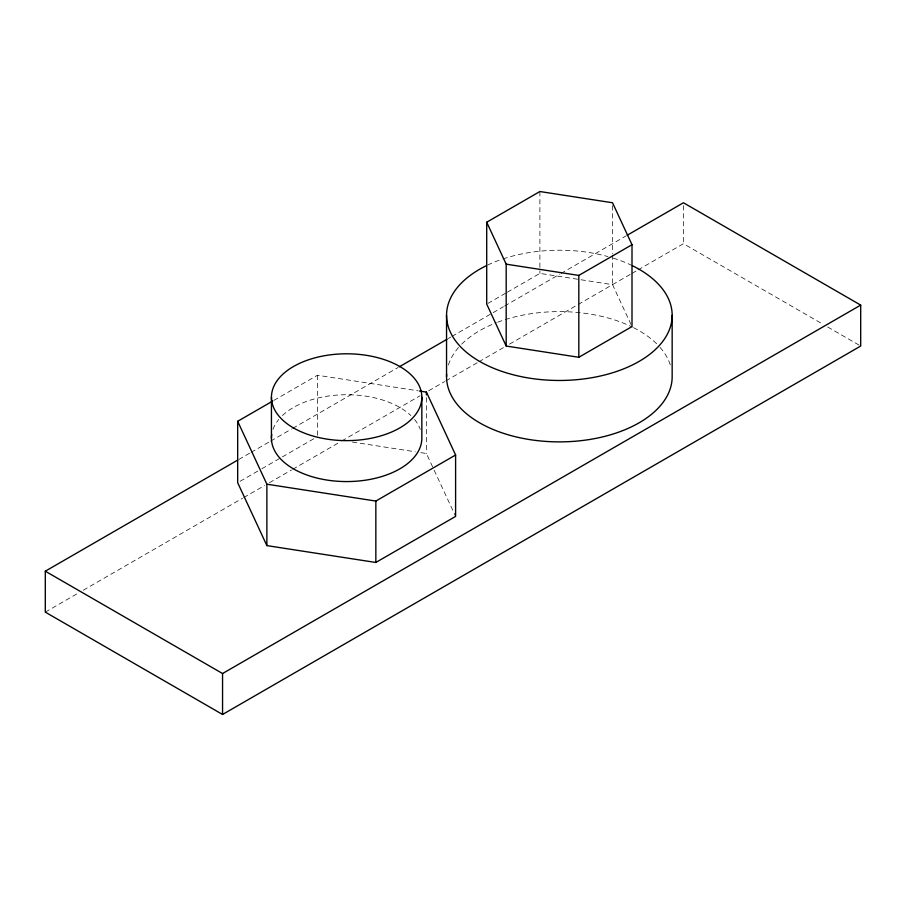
<?xml version="1.0" encoding="UTF-8"?>
<svg xmlns="http://www.w3.org/2000/svg" width="906" height="906" viewBox="0 0 906 906"><rect width="100%" height="100%" fill="white"/><g stroke="black" fill="none" stroke-linecap="round" stroke-linejoin="round"><path stroke-width="0.68" stroke-dasharray="4.53 3.4" d="M273.94 400.361L317.451 375.243L418.028 390.803M487.926 303.408L506.046 292.944M507.258 292.242L539.897 273.397L612.535 284.643L632.003 326.579M238.822 459.467L249.852 453.102M251.075 452.388L269.444 441.788M270.668 441.075L291.494 429.059M292.717 428.345L398.051 367.53M448.266 338.538L450.724 337.123M451.947 336.42L503.385 306.715M504.608 306.013L559.727 274.19M560.961 273.487L625.876 236.002M240.101 481.301L260.645 469.444M261.857 468.742L281.188 457.575M282.4 456.884L315.028 438.04M45.3 612.128L78.369 593.034M83.273 590.214L242.502 498.277M243.725 497.575L264.541 485.548M269.444 482.717L291.494 469.999M292.717 469.285L340.486 441.709M341.709 440.995L420.101 395.741M428.674 390.792L444.597 381.596M445.82 380.894L477.666 362.502M478.889 361.8L504.608 346.953M509.512 344.121L630.769 274.11M631.992 273.408L636.895 270.577M638.118 269.875L683.441 243.703L822.807 324.167M352.366 442.049L415.231 451.777M420.826 452.638L426.409 453.498L433.566 468.912M827.688 326.987L860.7 346.047M434.155 470.191L455.605 516.409M683.441 205.594L683.441 243.703M612.535 205.594L612.535 253.589M612.535 254.994L612.535 284.643M539.897 191.528L539.897 273.397M426.409 397.677L426.409 453.498M317.451 375.243L317.451 436.647M448.402 364.993A112.808 65.13 0 0 1 460.633 345.231M461.664 344.178A112.808 65.13 0 0 1 496.386 322.706M497.688 322.208A112.808 65.13 0 0 1 632.286 327.055M633.464 327.644A112.808 65.13 0 0 1 657.054 344.178M660.044 347.383A112.808 65.13 0 0 1 670.315 364.993M273 429.353A75.209 43.42 0 0 1 278.776 419.444M282.423 415.56A75.209 43.42 0 0 1 410.871 415.56M414.518 419.444A75.209 43.42 0 0 1 420.293 429.353M487.621 265.073A112.808 65.13 0 0 1 501.63 259.388M502.955 258.935A112.808 65.13 0 0 1 607.949 256.568M613.203 258.108A112.808 65.13 0 0 1 631.086 265.073"/><path stroke-width="1.36" d="M486.715 222.23L539.897 191.528L612.535 202.763L632.003 244.711L632.003 326.579L578.821 357.281L506.182 346.047L486.715 304.099L486.715 222.23L506.182 264.167L506.182 346.047M419.421 391.018L426.409 392.094L455.605 455.005L455.605 516.409L375.843 562.467L266.874 545.605L237.678 482.694L237.678 421.29L272.729 401.064M627.099 235.3L683.441 202.763L860.7 305.107L860.7 346.047L222.559 714.472L45.3 612.128L45.3 571.199L237.599 460.169M399.274 366.828L447.043 339.252M506.182 264.167L578.821 275.413L632.003 244.711M237.678 421.29L266.874 484.2L375.843 501.063L455.605 455.005M45.3 571.199L222.559 673.532L860.7 305.107M672.161 315.345L672.161 376.749A112.808 65.13 0 0 1 557.099 441.868A112.808 65.13 0 0 1 446.635 374.144M578.821 275.413L578.821 357.281M446.545 315.345L446.545 376.749M426.409 392.094L426.409 394.891M421.845 397.213L421.845 438.153A75.209 43.42 0 0 1 343.374 481.528A75.209 43.42 0 0 1 271.721 434.37M375.843 501.063L375.843 562.467M271.438 397.213L271.438 438.153M266.874 484.2L266.874 545.605M222.559 673.532L222.559 714.472M632.286 265.651A112.808 65.13 0 0 1 641.289 360.112A112.808 65.13 0 0 1 477.428 360.112A112.808 65.13 0 0 1 486.431 265.651M293.465 427.915A75.209 43.42 0 0 0 419.285 408.447A75.209 43.42 0 0 0 327.179 355.277A75.209 43.42 0 0 0 293.465 427.915"/></g></svg>
